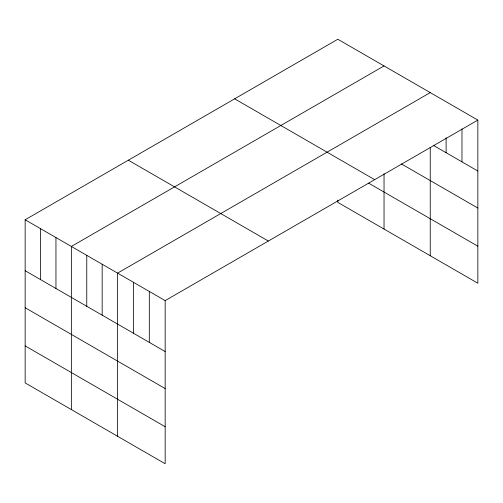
<?xml version="1.0" encoding="UTF-8"?>
<svg xmlns="http://www.w3.org/2000/svg" width="503" height="503" viewBox="0 0 503 503"><rect width="100%" height="100%" fill="white"/><g stroke="black" fill="none" stroke-linecap="round" stroke-linejoin="round"><path stroke-width="0.75" d="M430.241 147.404L430.241 255.744M25.15 219.773L165.173 300.612L165.173 463.747L25.15 382.909L25.15 219.773L337.827 39.253L477.85 120.091L477.85 283.227L337.827 202.388L337.827 200.075M384.034 65.931L71.357 246.451L71.357 409.587M430.241 92.609L117.564 273.129L117.564 436.264M165.173 300.612L477.85 120.091M433.548 145.455L477.85 171.033M401.444 163.947L477.85 208.053M234.643 98.821L374.666 179.665M368.63 183.149L477.85 246.206M128.334 160.199L268.357 241.044M25.15 270.708L165.173 351.553M25.15 307.735L165.173 388.58M25.15 345.882L165.173 426.726M461.98 128.957L461.98 161.872M446.111 137.816L446.111 152.705M384.034 173.73L384.034 229.066M149.303 291.451L149.303 342.392M133.433 282.29L133.433 333.231M102.166 264.232L102.166 315.174M86.761 255.342L86.761 306.283M55.952 237.554L55.952 288.496M40.554 228.664L40.554 279.605"/></g></svg>
